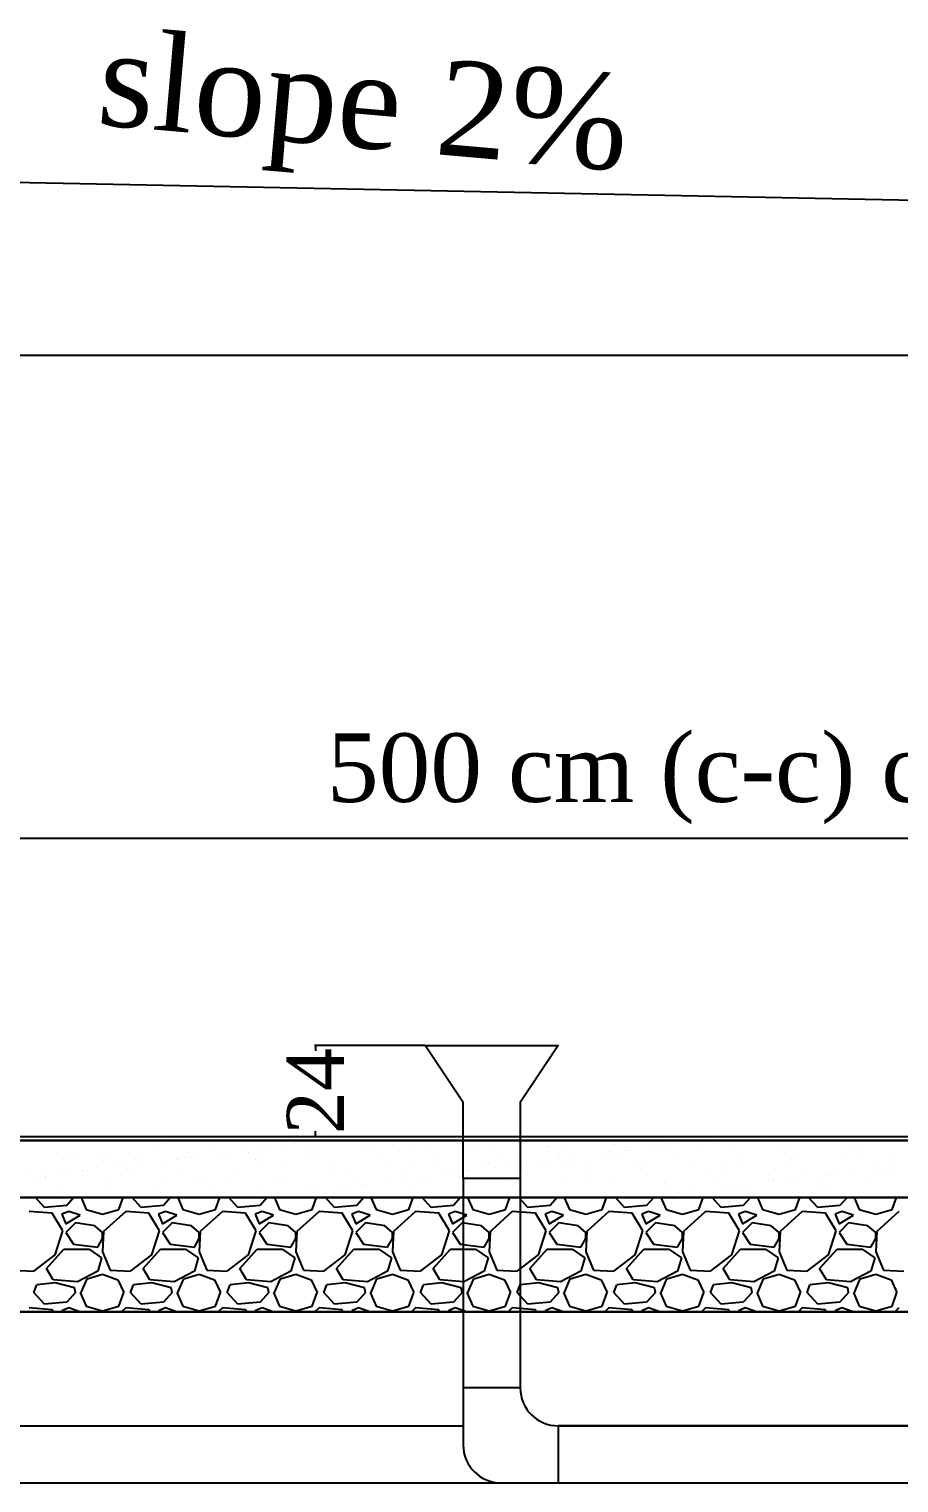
# Model space of a CAD drawing. Header units: centimetres. Extents: x 19229 to 47372, y 10219 to 25334.
# Drawn here: x 46241.6 to 46469.9, y 20569.9 to 20951.7 of the extents above; entities that cross this region are included whole.
import ezdxf

# ---------------------------------------------------------------- set-up
doc = ezdxf.new("R2010")
doc.units = ezdxf.units.CM
doc.layers.get('0').update_dxf_attribs({"linetype": 'CONTINUOUS'})
doc.layers.get('DEFPOINTS').update_dxf_attribs({"linetype": 'CONTINUOUS'})
doc.styles.add('style2', font='times.ttf', dxfattribs={"height": 15})
doc.styles.add('style3', font='times.ttf', dxfattribs={"height": 25})
doc.dimstyles.get("Standard").update_dxf_attribs({"dimtxt": 15, "dimasz": 0.18, "dimexe": 0.18, "dimexo": 0.0625, "dimgap": 0.09, "dimtad": 0, "dimdec": 0, "dimzin": 0, "dimdsep": 46, "dimtxsty": 'style2', "dimcen": 0.09, "dimadec": 0, "dimazin": 0, "dimtfac": 1, "dimtdec": 0, "dimtofl": 0, "dimtmove": 0, "dimatfit": 3, "dimfxl": 1, "dimtolj": 1, "dimtzin": 0, "dimarcsym": 0})
pattern_1 = [(37.5, (23753.376, 11053.63), (-1.598445, 48.892804), [0, -38.569725, 0, -43.13719, 0, -41.23408]), (7.5, (23753.376, 11053.63), (44.90776, 71.61145), [0, -20.80735, 0, -34.7635, 0, -13.32178]), (327.5, (23722.165, 11053.63), (79.02082, 0.143576), [0, -12.68741, 0, -45.674674, 0, -59.630825]), (317.5, (23722.165, 11053.63), (76.27995, 22.27083), [0, -6.343705, 0, -29.942286, 0, -34.256006])]

# ---------------------------------------------------------------- blocks, each defined once
blk = doc.blocks.new('*D23')
at = {"color": 0, "lineweight": -2, "transparency": 16777216}
for p, q in [((46345.47, 20684.82), (46316.53, 20684.82)), ((46316.71, 20684.64), (46316.71, 20683.37)), ((46316.71, 20661.02), (46316.71, 20662.29)), ((46345.47, 20660.84), (46316.53, 20660.84))]:
    blk.add_line(p, q, dxfattribs=at)
at = {"color": 0, "transparency": 16777216}
for points in [[(46316.68, 20684.64), (46316.74, 20684.64), (46316.71, 20684.82)], [(46316.68, 20661.02), (46316.74, 20661.02), (46316.71, 20660.84)]]:
    blk.add_solid(points, dxfattribs=at)
at = {"layer": 'DEFPOINTS', "color": 0, "transparency": 16777216}
for p in [(46345.54, 20684.82), (46316.71, 20660.84), (46345.54, 20660.84)]:
    blk.add_point(p, dxfattribs=at)
at = {"color": 0, "transparency": 16777216, "insert": (46316.71, 20672.83), "char_height": 15, "attachment_point": 5, "rotation": 90, "style": 'style2'}
blk.add_mtext('\\A1;24', dxfattribs=at)

msp = doc.modelspace()

# ---------------------------------------------------------------- hatches: boundary and pattern name
h = msp.add_hatch()
h.set_pattern_fill('AR-SAND', scale=0.999009)
h.set_pattern_definition(pattern_1)
h.paths.add_polyline_path([(46769.02, 20659.85), (46370.51, 20659.85), (46370.51, 20649.86), (46370.51, 20644.86), (46769.02, 20644.86)])
h = msp.add_hatch()
h.set_pattern_fill('AR-SAND', scale=0.999009)
h.set_pattern_definition(pattern_1)
h.paths.add_polyline_path([(46769.02, 20659.85), (46370.51, 20659.85), (46370.51, 20649.86), (46370.51, 20644.86), (46769.02, 20644.86)])

# ---------------------------------------------------------------- linework, layer by layer
at = {"color": 7, "ltscale": 20}
for p, q in [((45593.56, 20924.58), (46778.26, 20900.61)), ((46193.96, 20739.28), (46768.02, 20739.28)), ((45207.95, 20584.92), (46355.53, 20584.92)), ((46380.5, 20584.92), (47372.21, 20584.92)), ((45192.96, 20569.93), (46365.52, 20569.93))]:
    msp.add_line(p, q, dxfattribs=at)
at = {"color": 7}
for p, q in [((44409.36, 20866.04), (46769.02, 20866.04)), ((46767.52, 20660.84), (45969.81, 20660.84)), ((46769.02, 20659.85), (45969.81, 20659.85)), ((46769.02, 20659.85), (45969.81, 20659.85)), ((45969.81, 20659.85), (46769.02, 20659.85)), ((46276.31, 20659.15), (46276.31, 20659.15)), ((46295.98, 20659.56), (46295.98, 20659.56)), ((46304.81, 20658.2), (46304.81, 20658.2)), ((46307.46, 20658.55), (46307.46, 20658.55)), ((46311.58, 20659.09), (46311.58, 20659.09)), ((46316.29, 20659.38), (46316.29, 20659.38)), ((46317.23, 20658.53), (46317.23, 20658.53)), ((46336.9, 20658.93), (46336.9, 20658.93)), ((46355.35, 20658.31), (46355.35, 20658.31)), ((46357.21, 20658.76), (46357.21, 20658.76)), ((46368.63, 20658.47), (46368.63, 20658.47)), ((46377.81, 20658.31), (46377.81, 20658.31)), ((46381.61, 20658.41), (46381.61, 20658.41)), ((46395.32, 20658.91), (46395.32, 20658.91)), ((46398.12, 20658.14), (46398.12, 20658.14)), ((46405.12, 20658.27), (46405.12, 20658.27)), ((46407.76, 20658.62), (46407.76, 20658.62)), ((46408.6, 20659.08), (46408.6, 20659.08)), ((46411.89, 20659.16), (46411.89, 20659.16)), ((46421.59, 20659.01), (46421.59, 20659.01)), ((46435.29, 20659.51), (46435.29, 20659.51)), ((46448.58, 20659.68), (46448.58, 20659.68)), ((46461.56, 20659.61), (46461.56, 20659.61)), ((46248.71, 20656.67), (46248.71, 20656.67)), ((46251.87, 20656.7), (46251.87, 20656.7)), ((46254.01, 20655.34), (46254.01, 20655.34)), ((46260.12, 20655.55), (46260.12, 20655.55)), ((46261.06, 20654.69), (46261.06, 20654.69)), ((46261.69, 20656.61), (46261.69, 20656.61)), ((46267.67, 20656.73), (46267.67, 20656.73)), ((46269.81, 20655.37), (46269.81, 20655.37)), ((46275.4, 20657.1), (46275.4, 20657.1)), ((46277.49, 20654.61), (46277.49, 20654.61)), ((46280.14, 20654.95), (46280.14, 20654.95)), ((46280.73, 20655.1), (46280.73, 20655.1)), ((46283.48, 20656.76), (46283.48, 20656.76)), ((46284.26, 20655.5), (46284.26, 20655.5)), ((46285.62, 20655.4), (46285.62, 20655.4)), ((46288.68, 20657.27), (46288.68, 20657.27)), ((46291.15, 20656.4), (46291.15, 20656.4)), ((46293.8, 20656.75), (46293.8, 20656.75)), ((46297.92, 20657.3), (46297.92, 20657.3)), ((46299.28, 20656.79), (46299.28, 20656.79)), ((46301.04, 20654.93), (46301.04, 20654.93)), ((46301.42, 20655.43), (46301.42, 20655.43)), ((46301.67, 20657.21), (46301.67, 20657.21)), ((46315.09, 20656.82), (46315.09, 20656.82)), ((46315.37, 20657.7), (46315.37, 20657.7)), ((46317.23, 20655.45), (46317.23, 20655.45)), ((46321.64, 20654.48), (46321.64, 20654.48)), ((46328.66, 20657.87), (46328.66, 20657.87)), ((46330.89, 20656.85), (46330.89, 20656.85)), ((46333.03, 20655.48), (46333.03, 20655.48)), ((46341.64, 20657.81), (46341.64, 20657.81)), ((46346.69, 20656.87), (46346.69, 20656.87)), ((46348.83, 20655.51), (46348.83, 20655.51)), ((46358.14, 20657.9), (46358.14, 20657.9)), ((46362.5, 20656.9), (46362.5, 20656.9)), ((46364.64, 20655.54), (46364.64, 20655.54)), ((46377.8, 20654.67), (46377.8, 20654.67)), ((46378.3, 20656.93), (46378.3, 20656.93)), ((46380.44, 20655.57), (46380.44, 20655.57)), ((46380.44, 20655.02), (46380.44, 20655.02)), ((46384.56, 20655.56), (46384.56, 20655.56)), ((46391.46, 20656.47), (46391.46, 20656.47)), ((46394.1, 20656.82), (46394.1, 20656.82)), ((46394.11, 20656.96), (46394.11, 20656.96)), ((46396.25, 20655.6), (46396.25, 20655.6)), ((46398.23, 20657.36), (46398.23, 20657.36)), ((46399.05, 20657.28), (46399.05, 20657.28)), ((46409.91, 20656.99), (46409.91, 20656.99)), ((46412.05, 20655.63), (46412.05, 20655.63)), ((46418.73, 20657.69), (46418.73, 20657.69)), ((46425.71, 20657.02), (46425.71, 20657.02)), ((46427.85, 20655.65), (46427.85, 20655.65)), ((46428.75, 20654.49), (46428.75, 20654.49)), ((46439.03, 20657.51), (46439.03, 20657.51)), ((46439.97, 20656.66), (46439.97, 20656.66)), ((46441.52, 20657.05), (46441.52, 20657.05)), ((46441.73, 20654.42), (46441.73, 20654.42)), ((46443.66, 20655.68), (46443.66, 20655.68)), ((46455.44, 20654.92), (46455.44, 20654.92)), ((46457.32, 20657.08), (46457.32, 20657.08)), ((46459.46, 20655.71), (46459.46, 20655.71)), ((46459.64, 20657.06), (46459.64, 20657.06)), ((46468.72, 20655.09), (46468.72, 20655.09)), ((46241.87, 20651.42), (46241.87, 20651.42)), ((46244.87, 20651.1), (46244.87, 20651.1)), ((46250.17, 20651.01), (46250.17, 20651.01)), ((46252.81, 20651.36), (46252.81, 20651.36)), ((46255.57, 20651.91), (46255.57, 20651.91)), ((46256.94, 20651.9), (46256.94, 20651.9)), ((46263.83, 20652.81), (46263.83, 20652.81)), ((46265.47, 20650.65), (46265.47, 20650.65)), ((46266.47, 20653.16), (46266.47, 20653.16)), ((46268.86, 20652.08), (46268.86, 20652.08)), ((46270.6, 20653.7), (46270.6, 20653.7)), ((46281.84, 20652.02), (46281.84, 20652.02)), ((46295.55, 20652.51), (46295.55, 20652.51)), ((46301.97, 20654.07), (46301.97, 20654.07)), ((46308.83, 20652.68), (46308.83, 20652.68)), ((46309.13, 20650.52), (46309.13, 20650.52)), ((46321.81, 20652.62), (46321.81, 20652.62)), ((46324.93, 20650.55), (46324.93, 20650.55)), ((46335.52, 20653.12), (46335.52, 20653.12)), ((46340.73, 20650.57), (46340.73, 20650.57)), ((46341.95, 20654.31), (46341.95, 20654.31)), ((46342.88, 20653.45), (46342.88, 20653.45)), ((46348.8, 20653.29), (46348.8, 20653.29)), ((46350.48, 20651.07), (46350.48, 20651.07)), ((46353.12, 20651.42), (46353.12, 20651.42)), ((46356.54, 20650.6), (46356.54, 20650.6)), ((46357.24, 20651.97), (46357.24, 20651.97)), ((46361.79, 20653.22), (46361.79, 20653.22)), ((46362.56, 20653.86), (46362.56, 20653.86)), ((46364.14, 20652.87), (46364.14, 20652.87)), ((46366.78, 20653.22), (46366.78, 20653.22)), ((46370.9, 20653.76), (46370.9, 20653.76)), ((46372.34, 20650.63), (46372.34, 20650.63)), ((46375.49, 20653.72), (46375.49, 20653.72)), ((46382.86, 20653.68), (46382.86, 20653.68)), ((46383.8, 20652.83), (46383.8, 20652.83)), ((46388.15, 20650.66), (46388.15, 20650.66)), ((46388.78, 20653.89), (46388.78, 20653.89)), ((46401.76, 20653.82), (46401.76, 20653.82)), ((46403.47, 20653.23), (46403.47, 20653.23)), ((46403.95, 20650.69), (46403.95, 20650.69)), ((46415.47, 20654.32), (46415.47, 20654.32)), ((46419.76, 20650.72), (46419.76, 20650.72)), ((46423.78, 20653.06), (46423.78, 20653.06)), ((46424.71, 20652.2), (46424.71, 20652.2)), ((46435.56, 20650.75), (46435.56, 20650.75)), ((46444.38, 20652.61), (46444.38, 20652.61)), ((46450.78, 20651.14), (46450.78, 20651.14)), ((46451.36, 20650.78), (46451.36, 20650.78)), ((46453.42, 20651.49), (46453.42, 20651.49)), ((46457.55, 20652.03), (46457.55, 20652.03)), ((46464.44, 20652.94), (46464.44, 20652.94)), ((46464.69, 20652.44), (46464.69, 20652.44)), ((46465.63, 20651.58), (46465.63, 20651.58)), ((46467.08, 20653.29), (46467.08, 20653.29)), ((46467.17, 20650.8), (46467.17, 20650.8)), ((46243.28, 20650.1), (46243.28, 20650.1)), ((46245.8, 20650.24), (46245.8, 20650.24)), ((46245.91, 20650.4), (46245.91, 20650.4)), ((46249.03, 20646.89), (46249.03, 20646.89)), ((46261.71, 20650.43), (46261.71, 20650.43)), ((46262.01, 20646.83), (46262.01, 20646.83)), ((46275.72, 20647.32), (46275.72, 20647.32)), ((46277.52, 20650.46), (46277.52, 20650.46)), ((46285.78, 20650.47), (46285.78, 20650.47)), ((46286.72, 20649.62), (46286.72, 20649.62)), ((46289, 20647.49), (46289, 20647.49)), ((46293.32, 20650.49), (46293.32, 20650.49)), ((46301.99, 20647.43), (46301.99, 20647.43)), ((46306.39, 20650.03), (46306.39, 20650.03)), ((46315.69, 20647.93), (46315.69, 20647.93)), ((46323.15, 20647.48), (46323.15, 20647.48)), ((46325.8, 20647.83), (46325.8, 20647.83)), ((46326.69, 20649.85), (46326.69, 20649.85)), ((46327.63, 20648.99), (46327.63, 20648.99)), ((46328.98, 20648.1), (46328.98, 20648.1)), ((46329.92, 20648.37), (46329.92, 20648.37)), ((46336.82, 20649.28), (46336.82, 20649.28)), ((46339.46, 20649.62), (46339.46, 20649.62)), ((46341.96, 20648.03), (46341.96, 20648.03)), ((46343.58, 20650.17), (46343.58, 20650.17)), ((46347.3, 20649.4), (46347.3, 20649.4)), ((46355.53, 20649.86), (46355.53, 20579.92)), ((46355.67, 20648.53), (46355.67, 20648.53)), ((46367.61, 20649.23), (46367.61, 20649.23)), ((46368.54, 20648.37), (46368.54, 20648.37)), ((46368.95, 20648.7), (46368.95, 20648.7)), ((46370.51, 20649.86), (46370.51, 20594.91)), ((46381.93, 20648.63), (46381.93, 20648.63)), ((46388.21, 20648.78), (46388.21, 20648.78)), ((46395.64, 20649.13), (46395.64, 20649.13)), ((46408.52, 20648.6), (46408.52, 20648.6)), ((46408.92, 20649.3), (46408.92, 20649.3)), ((46409.46, 20647.75), (46409.46, 20647.75)), ((46421.91, 20649.24), (46421.91, 20649.24)), ((46423.46, 20647.54), (46423.46, 20647.54)), ((46426.1, 20647.89), (46426.1, 20647.89)), ((46429.13, 20648.16), (46429.13, 20648.16)), ((46430.23, 20648.43), (46430.23, 20648.43)), ((46435.61, 20649.73), (46435.61, 20649.73)), ((46437.12, 20649.34), (46437.12, 20649.34)), ((46439.76, 20649.69), (46439.76, 20649.69)), ((46443.89, 20650.23), (46443.89, 20650.23)), ((46448.9, 20649.9), (46448.9, 20649.9)), ((46449.43, 20647.98), (46449.43, 20647.98)), ((46450.37, 20647.12), (46450.37, 20647.12)), ((46461.88, 20649.84), (46461.88, 20649.84)), ((46793.99, 20644.86), (45969.81, 20644.86)), ((45969.81, 20644.86), (46769.02, 20644.86)), ((46769.02, 20644.86), (45969.81, 20644.86)), ((46245.62, 20642.26), (46243.24, 20644.86)), ((46250.22, 20646.19), (46250.22, 20646.19)), ((46253.33, 20644.86), (46251.45, 20642.77)), ((46255.2, 20644.86), (46256.53, 20641.76)), ((46265.15, 20641.76), (46266.26, 20644.86)), ((46270.99, 20642.26), (46268.61, 20644.86)), ((46270.52, 20646.02), (46270.52, 20646.02)), ((46271.46, 20645.16), (46271.46, 20645.16)), ((46278.71, 20644.86), (46276.83, 20642.77)), ((46280.57, 20644.86), (46281.9, 20641.76)), ((46290.53, 20641.76), (46291.64, 20644.86)), ((46291.13, 20645.57), (46291.13, 20645.57)), ((46296.36, 20642.26), (46293.99, 20644.86)), ((46304.08, 20644.86), (46302.2, 20642.77)), ((46305.95, 20644.86), (46307.28, 20641.76)), ((46309.49, 20645.68), (46309.49, 20645.68)), ((46311.44, 20645.4), (46311.44, 20645.4)), ((46312.14, 20646.03), (46312.14, 20646.03)), ((46315.9, 20641.76), (46317.01, 20644.86)), ((46316.26, 20646.57), (46316.26, 20646.57)), ((46321.74, 20642.26), (46319.36, 20644.86)), ((46329.46, 20644.86), (46327.58, 20642.77)), ((46331.32, 20644.86), (46332.65, 20641.76)), ((46332.04, 20644.95), (46332.04, 20644.95)), ((46341.28, 20641.76), (46342.39, 20644.86)), ((46347.11, 20642.26), (46344.74, 20644.86)), ((46354.83, 20644.86), (46352.95, 20642.77)), ((46356.7, 20644.86), (46358.03, 20641.76)), ((46366.65, 20641.76), (46367.76, 20644.86)), ((46372.49, 20642.26), (46370.11, 20644.86)), ((46380.2, 20644.86), (46378.33, 20642.77)), ((46382.07, 20644.86), (46383.4, 20641.76)), ((46392.03, 20641.76), (46393.14, 20644.86)), ((46397.86, 20642.26), (46395.48, 20644.86)), ((46405.58, 20644.86), (46403.7, 20642.77)), ((46407.45, 20644.86), (46408.78, 20641.76)), ((46409.8, 20645.74), (46409.8, 20645.74)), ((46412.44, 20646.09), (46412.44, 20646.09)), ((46416.57, 20646.64), (46416.57, 20646.64)), ((46417.4, 20641.76), (46418.51, 20644.86)), ((46423.24, 20642.26), (46420.86, 20644.86)), ((46430.95, 20644.86), (46429.08, 20642.77)), ((46432.82, 20644.86), (46434.15, 20641.76)), ((46442.78, 20641.76), (46443.89, 20644.86)), ((46448.61, 20642.26), (46446.23, 20644.86)), ((46456.33, 20644.86), (46454.45, 20642.77)), ((46455.76, 20645.14), (46455.76, 20645.14)), ((46458.2, 20644.86), (46459.52, 20641.76)), ((46468.15, 20641.76), (46469.26, 20644.86)), ((46469.04, 20645.31), (46469.04, 20645.31)), ((46247.65, 20640.74), (46241.56, 20641.25)), ((46251.45, 20642.77), (46245.62, 20642.26)), ((46250.44, 20636.17), (46247.65, 20640.74)), ((46251.96, 20641.25), (46250.18, 20640.49)), ((46250.18, 20640.49), (46251.2, 20637.95)), ((46251.2, 20637.95), (46255, 20640.23)), ((46255, 20640.23), (46251.96, 20641.25)), ((46256.53, 20641.76), (46260.84, 20640.49)), ((46260.84, 20640.49), (46265.15, 20641.76)), ((46266.93, 20641.25), (46261.09, 20635.92)), ((46273.02, 20640.74), (46266.93, 20641.25)), ((46276.83, 20642.77), (46270.99, 20642.26)), ((46275.81, 20636.17), (46273.02, 20640.74)), ((46277.33, 20641.25), (46275.56, 20640.49)), ((46275.56, 20640.49), (46276.57, 20637.95)), ((46276.57, 20637.95), (46280.38, 20640.23)), ((46280.38, 20640.23), (46277.33, 20641.25)), ((46281.9, 20641.76), (46286.21, 20640.49)), ((46286.21, 20640.49), (46290.53, 20641.76)), ((46292.3, 20641.25), (46286.47, 20635.92)), ((46298.39, 20640.74), (46292.3, 20641.25)), ((46302.2, 20642.77), (46296.36, 20642.26)), ((46301.19, 20636.17), (46298.39, 20640.74)), ((46302.71, 20641.25), (46300.93, 20640.49)), ((46300.93, 20640.49), (46301.95, 20637.95)), ((46301.95, 20637.95), (46305.75, 20640.23)), ((46305.75, 20640.23), (46302.71, 20641.25)), ((46307.28, 20641.76), (46311.59, 20640.49)), ((46311.59, 20640.49), (46315.9, 20641.76)), ((46317.68, 20641.25), (46311.84, 20635.92)), ((46323.77, 20640.74), (46317.68, 20641.25)), ((46327.58, 20642.77), (46321.74, 20642.26)), ((46326.56, 20636.17), (46323.77, 20640.74)), ((46328.08, 20641.25), (46326.31, 20640.49)), ((46326.31, 20640.49), (46327.32, 20637.95)), ((46327.32, 20637.95), (46331.13, 20640.23)), ((46331.13, 20640.23), (46328.08, 20641.25)), ((46332.65, 20641.76), (46336.96, 20640.49)), ((46336.96, 20640.49), (46341.28, 20641.76)), ((46343.05, 20641.25), (46337.22, 20635.92)), ((46349.14, 20640.74), (46343.05, 20641.25)), ((46352.95, 20642.77), (46347.11, 20642.26)), ((46351.94, 20636.17), (46349.14, 20640.74)), ((46353.46, 20641.25), (46351.68, 20640.49)), ((46351.68, 20640.49), (46352.7, 20637.95)), ((46352.7, 20637.95), (46356.5, 20640.23)), ((46356.5, 20640.23), (46353.46, 20641.25)), ((46358.03, 20641.76), (46362.34, 20640.49)), ((46362.34, 20640.49), (46363.02, 20640.69)), ((46363.02, 20640.69), (46366.65, 20641.76)), ((46368.43, 20641.25), (46363.02, 20636.31)), ((46374.52, 20640.74), (46368.43, 20641.25)), ((46378.33, 20642.77), (46372.49, 20642.26)), ((46377.31, 20636.17), (46374.52, 20640.74)), ((46378.83, 20641.25), (46377.06, 20640.49)), ((46377.06, 20640.49), (46378.07, 20637.95)), ((46378.07, 20637.95), (46381.88, 20640.23)), ((46381.88, 20640.23), (46378.83, 20641.25)), ((46383.4, 20641.76), (46387.71, 20640.49)), ((46387.71, 20640.49), (46392.03, 20641.76)), ((46393.8, 20641.25), (46387.97, 20635.92)), ((46399.89, 20640.74), (46393.8, 20641.25)), ((46403.7, 20642.77), (46397.86, 20642.26)), ((46402.69, 20636.17), (46399.89, 20640.74)), ((46404.21, 20641.25), (46402.43, 20640.49)), ((46402.43, 20640.49), (46403.45, 20637.95)), ((46403.45, 20637.95), (46407.25, 20640.23)), ((46407.25, 20640.23), (46404.21, 20641.25)), ((46408.78, 20641.76), (46413.09, 20640.49)), ((46413.09, 20640.49), (46417.4, 20641.76)), ((46419.18, 20641.25), (46413.34, 20635.92)), ((46425.27, 20640.74), (46419.18, 20641.25)), ((46429.08, 20642.77), (46423.24, 20642.26)), ((46428.06, 20636.17), (46425.27, 20640.74)), ((46429.58, 20641.25), (46427.81, 20640.49)), ((46427.81, 20640.49), (46428.82, 20637.95)), ((46428.82, 20637.95), (46432.63, 20640.23)), ((46432.63, 20640.23), (46429.58, 20641.25)), ((46434.15, 20641.76), (46438.46, 20640.49)), ((46438.46, 20640.49), (46442.78, 20641.76)), ((46444.55, 20641.25), (46438.72, 20635.92)), ((46450.64, 20640.74), (46444.55, 20641.25)), ((46454.45, 20642.77), (46448.61, 20642.26)), ((46453.43, 20636.17), (46450.64, 20640.74)), ((46454.96, 20641.25), (46453.18, 20640.49)), ((46453.18, 20640.49), (46454.2, 20637.95)), ((46454.2, 20637.95), (46458, 20640.23)), ((46458, 20640.23), (46454.96, 20641.25)), ((46459.52, 20641.76), (46463.84, 20640.49)), ((46463.84, 20640.49), (46468.15, 20641.76)), ((46469.93, 20641.25), (46464.09, 20635.92)), ((46248.41, 20629.83), (46250.44, 20636.17)), ((46253.74, 20638.2), (46251.2, 20635.67)), ((46251.2, 20635.67), (46253.23, 20632.62)), ((46258.81, 20637.44), (46253.74, 20638.2)), ((46260.84, 20635.67), (46258.81, 20637.44)), ((46261.09, 20635.92), (46260.84, 20630.59)), ((46260.84, 20634.14), (46260.84, 20635.67)), ((46273.78, 20629.83), (46275.81, 20636.17)), ((46279.11, 20638.2), (46276.57, 20635.67)), ((46276.57, 20635.67), (46278.6, 20632.62)), ((46284.18, 20637.44), (46279.11, 20638.2)), ((46286.21, 20635.67), (46284.18, 20637.44)), ((46286.47, 20635.92), (46286.21, 20630.59)), ((46286.21, 20634.14), (46286.21, 20635.67)), ((46299.16, 20629.83), (46301.19, 20636.17)), ((46304.48, 20638.2), (46301.95, 20635.67)), ((46301.95, 20635.67), (46303.98, 20632.62)), ((46309.56, 20637.44), (46304.48, 20638.2)), ((46311.59, 20635.67), (46309.56, 20637.44)), ((46311.84, 20635.92), (46311.59, 20630.59)), ((46311.59, 20634.14), (46311.59, 20635.67)), ((46324.53, 20629.83), (46326.56, 20636.17)), ((46329.86, 20638.2), (46327.32, 20635.67)), ((46327.32, 20635.67), (46329.35, 20632.62)), ((46334.93, 20637.44), (46329.86, 20638.2)), ((46336.96, 20635.67), (46334.93, 20637.44)), ((46337.22, 20635.92), (46336.96, 20630.59)), ((46336.96, 20634.14), (46336.96, 20635.67)), ((46349.91, 20629.83), (46351.94, 20636.17)), ((46355.23, 20638.2), (46352.7, 20635.67)), ((46352.7, 20635.67), (46354.73, 20632.62)), ((46360.31, 20637.44), (46355.23, 20638.2)), ((46362.34, 20635.67), (46360.31, 20637.44)), ((46362.59, 20635.92), (46362.34, 20630.59)), ((46362.34, 20634.14), (46362.34, 20635.67)), ((46363.02, 20636.31), (46362.59, 20635.92)), ((46375.28, 20629.83), (46377.31, 20636.17)), ((46380.61, 20638.2), (46378.07, 20635.67)), ((46378.07, 20635.67), (46380.1, 20632.62)), ((46385.68, 20637.44), (46380.61, 20638.2)), ((46387.71, 20635.67), (46385.68, 20637.44)), ((46387.97, 20635.92), (46387.71, 20630.59)), ((46387.71, 20634.14), (46387.71, 20635.67)), ((46400.66, 20629.83), (46402.69, 20636.17)), ((46405.98, 20638.2), (46403.45, 20635.67)), ((46403.45, 20635.67), (46405.48, 20632.62)), ((46411.06, 20637.44), (46405.98, 20638.2)), ((46413.09, 20635.67), (46411.06, 20637.44)), ((46413.34, 20635.92), (46413.09, 20630.59)), ((46413.09, 20634.14), (46413.09, 20635.67)), ((46426.03, 20629.83), (46428.06, 20636.17)), ((46431.36, 20638.2), (46428.82, 20635.67)), ((46428.82, 20635.67), (46430.85, 20632.62)), ((46436.43, 20637.44), (46431.36, 20638.2)), ((46438.46, 20635.67), (46436.43, 20637.44)), ((46438.72, 20635.92), (46438.46, 20630.59)), ((46438.46, 20634.14), (46438.46, 20635.67)), ((46451.4, 20629.83), (46453.43, 20636.17)), ((46456.73, 20638.2), (46454.2, 20635.67)), ((46454.2, 20635.67), (46456.23, 20632.62)), ((46461.81, 20637.44), (46456.73, 20638.2)), ((46463.84, 20635.67), (46461.81, 20637.44)), ((46464.09, 20635.92), (46463.84, 20630.59)), ((46463.84, 20634.14), (46463.84, 20635.67)), ((46253.23, 20632.62), (46259.57, 20631.86)), ((46259.57, 20631.86), (46260.84, 20634.14)), ((46278.6, 20632.62), (46284.95, 20631.86)), ((46284.95, 20631.86), (46286.21, 20634.14)), ((46303.98, 20632.62), (46310.32, 20631.86)), ((46310.32, 20631.86), (46311.59, 20634.14)), ((46329.35, 20632.62), (46335.7, 20631.86)), ((46335.7, 20631.86), (46336.96, 20634.14)), ((46354.73, 20632.62), (46361.07, 20631.86)), ((46361.07, 20631.86), (46362.34, 20634.14)), ((46380.1, 20632.62), (46386.45, 20631.86)), ((46386.45, 20631.86), (46387.71, 20634.14)), ((46405.48, 20632.62), (46411.82, 20631.86)), ((46411.82, 20631.86), (46413.09, 20634.14)), ((46430.85, 20632.62), (46437.2, 20631.86)), ((46437.2, 20631.86), (46438.46, 20634.14)), ((46456.23, 20632.62), (46462.57, 20631.86)), ((46462.57, 20631.86), (46463.84, 20634.14)), ((46242.82, 20625.52), (46248.41, 20629.83)), ((46246.12, 20626.28), (46250.69, 20631.35)), ((46250.69, 20631.35), (46257.29, 20631.35)), ((46257.29, 20631.35), (46260.59, 20629.07)), ((46260.59, 20629.07), (46259.57, 20625.52)), ((46260.84, 20630.59), (46262.87, 20625.77)), ((46268.2, 20625.52), (46273.78, 20629.83)), ((46271.5, 20626.28), (46276.06, 20631.35)), ((46276.06, 20631.35), (46282.66, 20631.35)), ((46282.66, 20631.35), (46285.96, 20629.07)), ((46285.96, 20629.07), (46284.95, 20625.52)), ((46286.21, 20630.59), (46288.24, 20625.77)), ((46293.57, 20625.52), (46299.16, 20629.83)), ((46296.87, 20626.28), (46301.44, 20631.35)), ((46301.44, 20631.35), (46308.04, 20631.35)), ((46308.04, 20631.35), (46311.34, 20629.07)), ((46311.34, 20629.07), (46310.32, 20625.52)), ((46311.59, 20630.59), (46313.62, 20625.77)), ((46318.95, 20625.52), (46324.53, 20629.83)), ((46322.25, 20626.28), (46326.81, 20631.35)), ((46326.81, 20631.35), (46333.41, 20631.35)), ((46333.41, 20631.35), (46336.71, 20629.07)), ((46336.71, 20629.07), (46335.7, 20625.52)), ((46336.96, 20630.59), (46338.99, 20625.77)), ((46344.32, 20625.52), (46349.91, 20629.83)), ((46347.62, 20626.28), (46352.19, 20631.35)), ((46352.19, 20631.35), (46358.79, 20631.35)), ((46358.79, 20631.35), (46362.09, 20629.07)), ((46362.09, 20629.07), (46361.07, 20625.52)), ((46362.34, 20630.59), (46363.02, 20628.98)), ((46363.02, 20628.98), (46364.37, 20625.77)), ((46369.7, 20625.52), (46375.28, 20629.83)), ((46373, 20626.28), (46377.56, 20631.35)), ((46377.56, 20631.35), (46384.16, 20631.35)), ((46384.16, 20631.35), (46387.46, 20629.07)), ((46387.46, 20629.07), (46386.45, 20625.52)), ((46387.71, 20630.59), (46389.74, 20625.77)), ((46395.07, 20625.52), (46400.66, 20629.83)), ((46398.37, 20626.28), (46402.94, 20631.35)), ((46402.94, 20631.35), (46409.54, 20631.35)), ((46409.54, 20631.35), (46412.84, 20629.07)), ((46412.84, 20629.07), (46411.82, 20625.52)), ((46413.09, 20630.59), (46415.12, 20625.77)), ((46420.45, 20625.52), (46426.03, 20629.83)), ((46423.75, 20626.28), (46428.31, 20631.35)), ((46428.31, 20631.35), (46434.91, 20631.35)), ((46434.91, 20631.35), (46438.21, 20629.07)), ((46438.21, 20629.07), (46437.2, 20625.52)), ((46438.46, 20630.59), (46440.49, 20625.77)), ((46445.82, 20625.52), (46451.4, 20629.83)), ((46449.12, 20626.28), (46453.69, 20631.35)), ((46453.69, 20631.35), (46460.29, 20631.35)), ((46460.29, 20631.35), (46463.58, 20629.07)), ((46463.58, 20629.07), (46462.57, 20625.52)), ((46463.84, 20630.59), (46465.87, 20625.77)), ((46237.5, 20625.77), (46242.82, 20625.52)), ((46247.9, 20623.23), (46246.12, 20626.28)), ((46259.57, 20625.52), (46254.24, 20622.73)), ((46256.78, 20623.49), (46260.84, 20624.76)), ((46260.84, 20624.76), (46264.9, 20623.23)), ((46262.87, 20625.77), (46268.2, 20625.52)), ((46273.27, 20623.23), (46271.5, 20626.28)), ((46284.95, 20625.52), (46279.62, 20622.73)), ((46282.15, 20623.49), (46286.21, 20624.76)), ((46286.21, 20624.76), (46290.27, 20623.23)), ((46288.24, 20625.77), (46293.57, 20625.52)), ((46298.65, 20623.23), (46296.87, 20626.28)), ((46310.32, 20625.52), (46304.99, 20622.73)), ((46307.53, 20623.49), (46311.59, 20624.76)), ((46311.59, 20624.76), (46315.65, 20623.23)), ((46313.62, 20625.77), (46318.95, 20625.52)), ((46324.02, 20623.23), (46322.25, 20626.28)), ((46335.7, 20625.52), (46330.37, 20622.73)), ((46332.9, 20623.49), (46336.96, 20624.76)), ((46336.96, 20624.76), (46341.02, 20623.23)), ((46338.99, 20625.77), (46344.32, 20625.52)), ((46349.4, 20623.23), (46347.62, 20626.28)), ((46361.07, 20625.52), (46355.74, 20622.73)), ((46358.28, 20623.49), (46362.34, 20624.76)), ((46362.34, 20624.76), (46363.02, 20624.5)), ((46363.02, 20624.5), (46366.4, 20623.23)), ((46364.37, 20625.77), (46369.7, 20625.52)), ((46374.77, 20623.23), (46373, 20626.28)), ((46386.45, 20625.52), (46381.12, 20622.73)), ((46383.65, 20623.49), (46387.71, 20624.76)), ((46387.71, 20624.76), (46391.77, 20623.23)), ((46389.74, 20625.77), (46395.07, 20625.52)), ((46400.15, 20623.23), (46398.37, 20626.28)), ((46411.82, 20625.52), (46406.49, 20622.73)), ((46409.03, 20623.49), (46413.09, 20624.76)), ((46413.09, 20624.76), (46417.15, 20623.23)), ((46415.12, 20625.77), (46420.45, 20625.52)), ((46425.52, 20623.23), (46423.75, 20626.28)), ((46437.2, 20625.52), (46431.87, 20622.73)), ((46434.4, 20623.49), (46438.46, 20624.76)), ((46438.46, 20624.76), (46442.52, 20623.23)), ((46440.49, 20625.77), (46445.82, 20625.52)), ((46450.9, 20623.23), (46449.12, 20626.28)), ((46462.57, 20625.52), (46457.24, 20622.73)), ((46459.78, 20623.49), (46463.84, 20624.76)), ((46463.84, 20624.76), (46467.9, 20623.23)), ((46465.87, 20625.77), (46471.2, 20625.52)), ((46242.82, 20619.93), (46243.59, 20621.96)), ((46248.41, 20622.47), (46243.59, 20621.96)), ((46254.24, 20622.73), (46247.9, 20623.23)), ((46253.48, 20621.2), (46248.41, 20622.47)), ((46253.74, 20619.93), (46253.48, 20621.2)), ((46255.26, 20619.93), (46256.78, 20623.49)), ((46264.9, 20623.23), (46266.42, 20619.93)), ((46268.2, 20619.93), (46268.96, 20621.96)), ((46273.78, 20622.47), (46268.96, 20621.96)), ((46279.62, 20622.73), (46273.27, 20623.23)), ((46278.86, 20621.2), (46273.78, 20622.47)), ((46279.11, 20619.93), (46278.86, 20621.2)), ((46280.63, 20619.93), (46282.15, 20623.49)), ((46290.27, 20623.23), (46291.8, 20619.93)), ((46293.57, 20619.93), (46294.33, 20621.96)), ((46299.16, 20622.47), (46294.33, 20621.96)), ((46304.99, 20622.73), (46298.65, 20623.23)), ((46304.23, 20621.2), (46299.16, 20622.47)), ((46304.48, 20619.93), (46304.23, 20621.2)), ((46306.01, 20619.93), (46307.53, 20623.49)), ((46315.65, 20623.23), (46317.17, 20619.93)), ((46318.95, 20619.93), (46319.71, 20621.96)), ((46324.53, 20622.47), (46319.71, 20621.96)), ((46330.37, 20622.73), (46324.02, 20623.23)), ((46329.61, 20621.2), (46324.53, 20622.47)), ((46329.86, 20619.93), (46329.61, 20621.2)), ((46331.38, 20619.93), (46332.9, 20623.49)), ((46341.02, 20623.23), (46342.55, 20619.93)), ((46344.32, 20619.93), (46345.08, 20621.96)), ((46349.91, 20622.47), (46345.08, 20621.96)), ((46355.74, 20622.73), (46349.4, 20623.23)), ((46354.98, 20621.2), (46349.91, 20622.47)), ((46355.23, 20619.93), (46354.98, 20621.2)), ((46356.76, 20619.93), (46358.28, 20623.49)), ((46366.4, 20623.23), (46367.92, 20619.93)), ((46369.7, 20619.93), (46370.46, 20621.96)), ((46375.28, 20622.47), (46370.46, 20621.96)), ((46381.12, 20622.73), (46374.77, 20623.23)), ((46380.36, 20621.2), (46375.28, 20622.47)), ((46380.61, 20619.93), (46380.36, 20621.2)), ((46382.13, 20619.93), (46383.65, 20623.49)), ((46391.77, 20623.23), (46393.3, 20619.93)), ((46395.07, 20619.93), (46395.83, 20621.96)), ((46400.66, 20622.47), (46395.83, 20621.96)), ((46406.49, 20622.73), (46400.15, 20623.23)), ((46405.73, 20621.2), (46400.66, 20622.47)), ((46405.98, 20619.93), (46405.73, 20621.2)), ((46407.51, 20619.93), (46409.03, 20623.49)), ((46417.15, 20623.23), (46418.67, 20619.93)), ((46420.45, 20619.93), (46421.21, 20621.96)), ((46426.03, 20622.47), (46421.21, 20621.96)), ((46431.87, 20622.73), (46425.52, 20623.23)), ((46431.11, 20621.2), (46426.03, 20622.47)), ((46431.36, 20619.93), (46431.11, 20621.2)), ((46432.88, 20619.93), (46434.4, 20623.49)), ((46442.52, 20623.23), (46444.05, 20619.93)), ((46445.82, 20619.93), (46446.58, 20621.96)), ((46451.4, 20622.47), (46446.58, 20621.96)), ((46457.24, 20622.73), (46450.9, 20623.23)), ((46456.48, 20621.2), (46451.4, 20622.47)), ((46456.73, 20619.93), (46456.48, 20621.2)), ((46458.26, 20619.93), (46459.78, 20623.49)), ((46467.9, 20623.23), (46469.42, 20619.93)), ((46245.62, 20616.89), (46242.82, 20619.93)), ((46251.45, 20617.4), (46245.62, 20616.89)), ((46253.74, 20619.93), (46251.45, 20617.4)), ((46255, 20619.93), (46256.53, 20616.38)), ((46256.53, 20616.38), (46260.84, 20615.11)), ((46260.84, 20615.11), (46265.15, 20616.38)), ((46265.15, 20616.38), (46266.42, 20619.93)), ((46270.99, 20616.89), (46268.2, 20619.93)), ((46276.83, 20617.4), (46270.99, 20616.89)), ((46279.11, 20619.93), (46276.83, 20617.4)), ((46280.38, 20619.93), (46281.9, 20616.38)), ((46281.9, 20616.38), (46286.21, 20615.11)), ((46286.21, 20615.11), (46290.53, 20616.38)), ((46290.53, 20616.38), (46291.8, 20619.93)), ((46296.36, 20616.89), (46293.57, 20619.93)), ((46302.2, 20617.4), (46296.36, 20616.89)), ((46304.48, 20619.93), (46302.2, 20617.4)), ((46305.75, 20619.93), (46307.28, 20616.38)), ((46307.28, 20616.38), (46311.59, 20615.11)), ((46311.59, 20615.11), (46315.9, 20616.38)), ((46315.9, 20616.38), (46317.17, 20619.93)), ((46321.74, 20616.89), (46318.95, 20619.93)), ((46327.58, 20617.4), (46321.74, 20616.89)), ((46329.86, 20619.93), (46327.58, 20617.4)), ((46331.13, 20619.93), (46332.65, 20616.38)), ((46332.65, 20616.38), (46336.96, 20615.11)), ((46336.96, 20615.11), (46341.28, 20616.38)), ((46341.28, 20616.38), (46342.55, 20619.93)), ((46347.11, 20616.89), (46344.32, 20619.93)), ((46352.95, 20617.4), (46347.11, 20616.89)), ((46355.23, 20619.93), (46352.95, 20617.4)), ((46356.5, 20619.93), (46358.03, 20616.38)), ((46358.03, 20616.38), (46362.34, 20615.11)), ((46363.02, 20615.31), (46366.65, 20616.38)), ((46366.65, 20616.38), (46367.92, 20619.93)), ((46372.49, 20616.89), (46369.7, 20619.93)), ((46378.33, 20617.4), (46372.49, 20616.89)), ((46380.61, 20619.93), (46378.33, 20617.4)), ((46381.88, 20619.93), (46383.4, 20616.38)), ((46383.4, 20616.38), (46387.71, 20615.11)), ((46387.71, 20615.11), (46392.03, 20616.38)), ((46392.03, 20616.38), (46393.3, 20619.93)), ((46397.86, 20616.89), (46395.07, 20619.93)), ((46403.7, 20617.4), (46397.86, 20616.89)), ((46405.98, 20619.93), (46403.7, 20617.4)), ((46407.25, 20619.93), (46408.78, 20616.38)), ((46408.78, 20616.38), (46413.09, 20615.11)), ((46413.09, 20615.11), (46417.4, 20616.38)), ((46417.4, 20616.38), (46418.67, 20619.93)), ((46423.24, 20616.89), (46420.45, 20619.93)), ((46429.08, 20617.4), (46423.24, 20616.89)), ((46431.36, 20619.93), (46429.08, 20617.4)), ((46432.63, 20619.93), (46434.15, 20616.38)), ((46434.15, 20616.38), (46438.46, 20615.11)), ((46438.46, 20615.11), (46442.78, 20616.38)), ((46442.78, 20616.38), (46444.05, 20619.93)), ((46448.61, 20616.89), (46445.82, 20619.93)), ((46454.45, 20617.4), (46448.61, 20616.89)), ((46456.73, 20619.93), (46454.45, 20617.4)), ((46458, 20619.93), (46459.52, 20616.38)), ((46459.52, 20616.38), (46463.84, 20615.11)), ((46463.84, 20615.11), (46468.15, 20616.38)), ((46468.15, 20616.38), (46469.42, 20619.93)), ((46793.99, 20614.89), (46218.94, 20614.89)), ((46247.65, 20615.37), (46241.56, 20615.88)), ((46247.94, 20614.89), (46247.65, 20615.37)), ((46251.96, 20615.88), (46250.18, 20615.11)), ((46250.18, 20615.11), (46250.27, 20614.89)), ((46254.91, 20614.89), (46251.96, 20615.88)), ((46266.93, 20615.88), (46265.85, 20614.89)), ((46273.02, 20615.37), (46266.93, 20615.88)), ((46273.31, 20614.89), (46273.02, 20615.37)), ((46277.33, 20615.88), (46275.56, 20615.11)), ((46275.56, 20615.11), (46275.65, 20614.89)), ((46280.29, 20614.89), (46277.33, 20615.88)), ((46292.3, 20615.88), (46291.23, 20614.89)), ((46298.39, 20615.37), (46292.3, 20615.88)), ((46298.69, 20614.89), (46298.39, 20615.37)), ((46302.71, 20615.88), (46300.93, 20615.11)), ((46300.93, 20615.11), (46301.02, 20614.89)), ((46305.66, 20614.89), (46302.71, 20615.88)), ((46317.68, 20615.88), (46316.6, 20614.89)), ((46323.77, 20615.37), (46317.68, 20615.88)), ((46324.06, 20614.89), (46323.77, 20615.37)), ((46328.08, 20615.88), (46326.31, 20615.11)), ((46326.31, 20615.11), (46326.4, 20614.89)), ((46331.04, 20614.89), (46328.08, 20615.88)), ((46343.05, 20615.88), (46341.98, 20614.89)), ((46349.14, 20615.37), (46343.05, 20615.88)), ((46349.44, 20614.89), (46349.14, 20615.37)), ((46353.46, 20615.88), (46351.68, 20615.11)), ((46351.68, 20615.11), (46351.77, 20614.89)), ((46356.41, 20614.89), (46353.46, 20615.88)), ((46362.34, 20615.11), (46363.02, 20615.31)), ((46368.43, 20615.88), (46367.35, 20614.89)), ((46374.52, 20615.37), (46368.43, 20615.88)), ((46374.81, 20614.89), (46374.52, 20615.37)), ((46378.83, 20615.88), (46377.06, 20615.11)), ((46377.06, 20615.11), (46377.15, 20614.89)), ((46381.79, 20614.89), (46378.83, 20615.88)), ((46393.8, 20615.88), (46392.73, 20614.89)), ((46399.89, 20615.37), (46393.8, 20615.88)), ((46400.19, 20614.89), (46399.89, 20615.37)), ((46404.21, 20615.88), (46402.43, 20615.11)), ((46402.43, 20615.11), (46402.52, 20614.89)), ((46407.16, 20614.89), (46404.21, 20615.88)), ((46419.18, 20615.88), (46418.1, 20614.89)), ((46425.27, 20615.37), (46419.18, 20615.88)), ((46425.56, 20614.89), (46425.27, 20615.37)), ((46429.58, 20615.88), (46427.81, 20615.11)), ((46427.81, 20615.11), (46427.9, 20614.89)), ((46432.54, 20614.89), (46429.58, 20615.88)), ((46444.55, 20615.88), (46443.47, 20614.89)), ((46450.64, 20615.37), (46444.55, 20615.88)), ((46450.94, 20614.89), (46450.64, 20615.37)), ((46454.96, 20615.88), (46453.18, 20615.11)), ((46453.18, 20615.11), (46453.27, 20614.89)), ((46457.91, 20614.89), (46454.96, 20615.88)), ((46469.93, 20615.88), (46468.85, 20614.89)), ((46370.51, 20594.91), (46355.53, 20594.91)), ((47372.21, 20584.92), (46380.5, 20584.92)), ((46380.5, 20584.92), (46380.5, 20569.93)), ((46365.52, 20569.93), (47372.21, 20569.93))]:
    msp.add_line(p, q, dxfattribs=at)
msp.add_lwpolyline([(46355.53, 20649.86), (46355.53, 20669.84), (46345.54, 20684.82), (46380.5, 20684.82), (46370.51, 20669.84), (46370.51, 20649.86)], close=True, dxfattribs=at)
msp.add_lwpolyline([(46218.94, 20614.89), (46793.99, 20614.89), (46793.99, 20644.86), (45969.81, 20644.86)], dxfattribs=at)
for centre in [(46380.5, 20594.91), (46365.52, 20579.92)]:
    msp.add_arc(centre, 9.99, 180, 270, dxfattribs=at)

# ---------------------------------------------------------------- texts
at = {"color": 7, "ltscale": 20, "style": 'style3'}
msp.add_text('slope 2%%%', height=25, rotation=355, dxfattribs=at).set_placement((46258.97, 20926.67))
at = {"color": 7, "style": 'style3'}
msp.add_text('500 cm (c-c) columns', height=17.9822, dxfattribs=at).set_placement((46319.75, 20748.76))

# ---------------------------------------------------------------- dimensions: what is measured, and where the dimension line sits
at = {"color": 7}
dim = msp.add_linear_dim(base=(46316.71, 20660.84), p1=(46345.54, 20684.82), p2=(46345.54, 20660.84), angle=90, dimstyle='Standard', dxfattribs=at)
dim.commit()
dim.dimension.update_dxf_attribs({"geometry": '*D23', "text_midpoint": (46316.71, 20672.83)})

doc.saveas('drawing.dxf')
